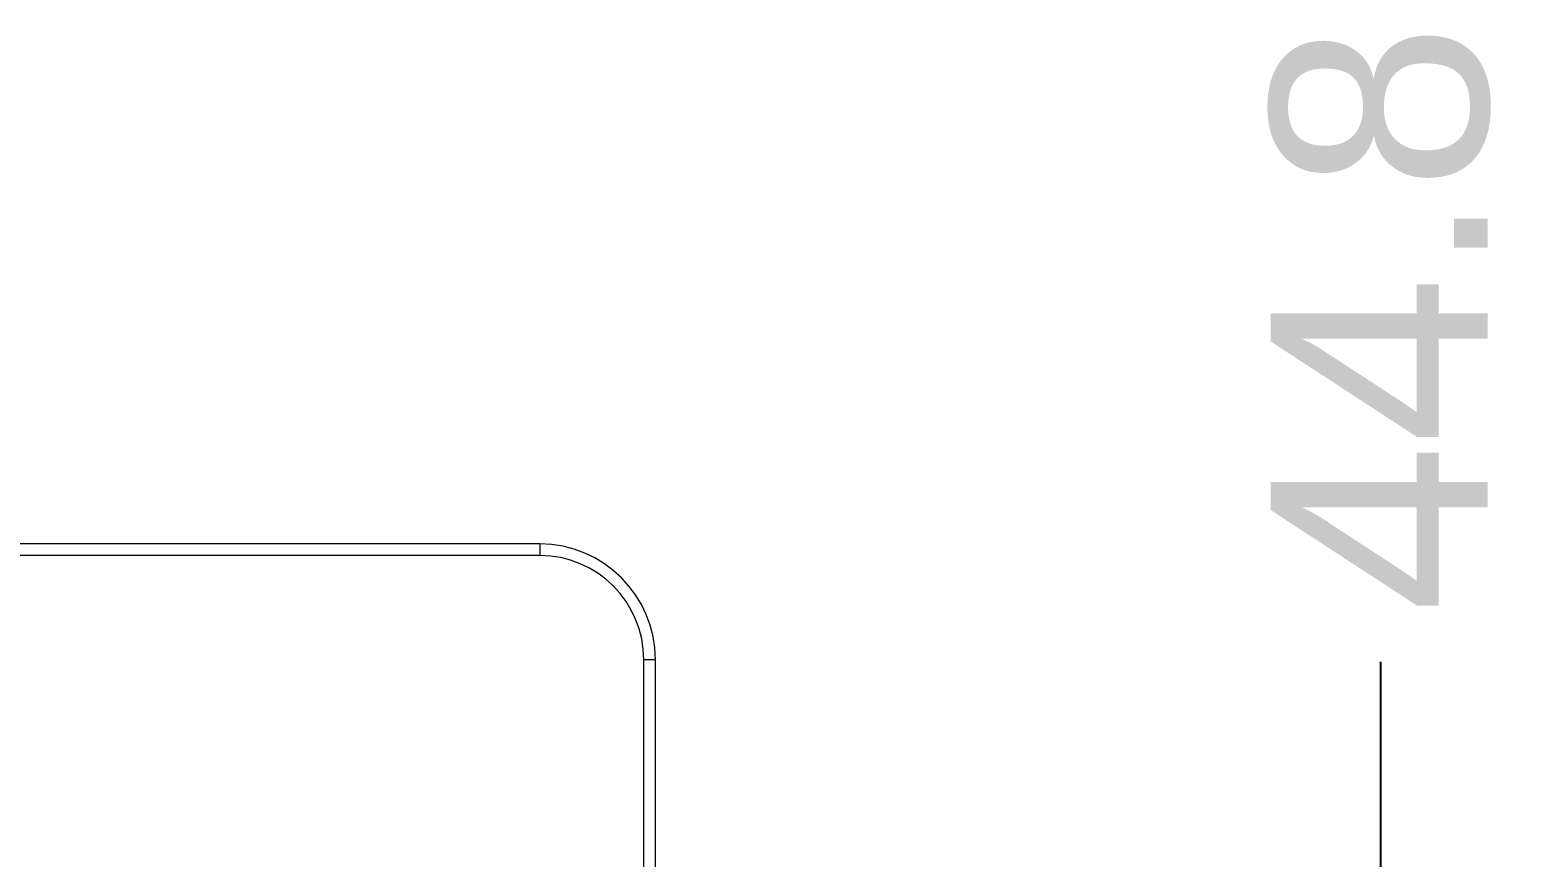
# Model space of a CAD drawing. Header units: millimetres. Extents: x 19741 to 22117, y -10160 to -6800.
# Drawn here: x 20752.7 to 20855.9, y -7521.7 to -7464.6 of the extents above; entities that cross this region are included whole.
import ezdxf

# ---------------------------------------------------------------- set-up
doc = ezdxf.new("R2010")
doc.units = ezdxf.units.MM
doc.styles.add('ARIAL', font='arial.ttf')
doc.dimstyles.get("Standard").update_dxf_attribs({"dimtxt": 15, "dimasz": 15, "dimexe": 0.18, "dimexo": 0.0625, "dimgap": 4, "dimtad": 0, "dimdec": 1, "dimdsep": 46, "dimtxsty": 'ARIAL', "dimcen": 0, "dimclrd": 5, "dimclre": 5, "dimclrt": 5, "dimadec": 0, "dimazin": 0, "dimtfac": 1, "dimtdec": 1, "dimtofl": 0, "dimtmove": 0, "dimatfit": 3, "dimfxl": 1, "dimtolj": 1, "dimtzin": 0, "dimarcsym": 0})

# ---------------------------------------------------------------- blocks, each defined once
blk = doc.blocks.new('*D129')
at = {"color": 5, "lineweight": -2, "transparency": 16777216}
for p, q in [((20846.04, -7523.24), (20846.04, -7508.24)), ((20797.39, -7523.24), (20846.22, -7523.24)), ((20846.04, -7553.05), (20846.04, -7538.24)), ((20796.92, -7568.05), (20846.22, -7568.05))]:
    blk.add_line(p, q, dxfattribs=at)
at = {"color": 5, "transparency": 16777216}
for points in [[(20843.54, -7538.24), (20848.54, -7538.24), (20846.04, -7523.24)], [(20843.54, -7553.05), (20848.54, -7553.05), (20846.04, -7568.05)]]:
    blk.add_solid(points, dxfattribs=at)
at = {"layer": 'Defpoints', "color": 0, "transparency": 16777216}
for p in [(20797.33, -7523.24), (20846.04, -7523.24), (20796.86, -7568.05)]:
    blk.add_point(p, dxfattribs=at)
at = {"color": 5, "transparency": 16777216, "insert": (20846.04, -7484.44), "char_height": 15, "attachment_point": 5, "rotation": 90, "style": 'ARIAL'}
blk.add_mtext('\\A1;44.8', dxfattribs=at)

msp = doc.modelspace()

# ---------------------------------------------------------------- linework, layer by layer
at = {"linetype": 'Continuous', "lineweight": 18}
for p, q in [((20787.91, -7500.09), (20498.01, -7500.09)), ((20795.91, -7593.79), (20795.91, -7508.09))]:
    msp.add_line(p, q, dxfattribs=at)
at = {"linetype": 'Continuous', "lineweight": 13}
for p, q in [((20787.91, -7500.09), (20787.91, -7500.89)), ((20787.91, -7500.89), (20498.01, -7500.89)), ((20795.91, -7508.09), (20795.11, -7508.09)), ((20795.11, -7593.79), (20795.11, -7508.09))]:
    msp.add_line(p, q, dxfattribs=at)
at = {"linetype": 'Continuous', "lineweight": 18}
msp.add_arc((20787.91, -7508.09), 8, 0, 90, dxfattribs=at)
at = {"linetype": 'Continuous', "lineweight": 13}
msp.add_arc((20787.91, -7508.09), 7.2, 0, 90, dxfattribs=at)

# ---------------------------------------------------------------- dimensions: what is measured, and where the dimension line sits
dim = msp.add_linear_dim(base=(20846.04, -7523.24), p1=(20796.86, -7568.05), p2=(20797.33, -7523.24), angle=90, dimstyle='Standard')
dim.commit()
dim.dimension.update_dxf_attribs({"geometry": '*D129', "text_midpoint": (20846.04, -7484.44)})

doc.saveas('drawing.dxf')
